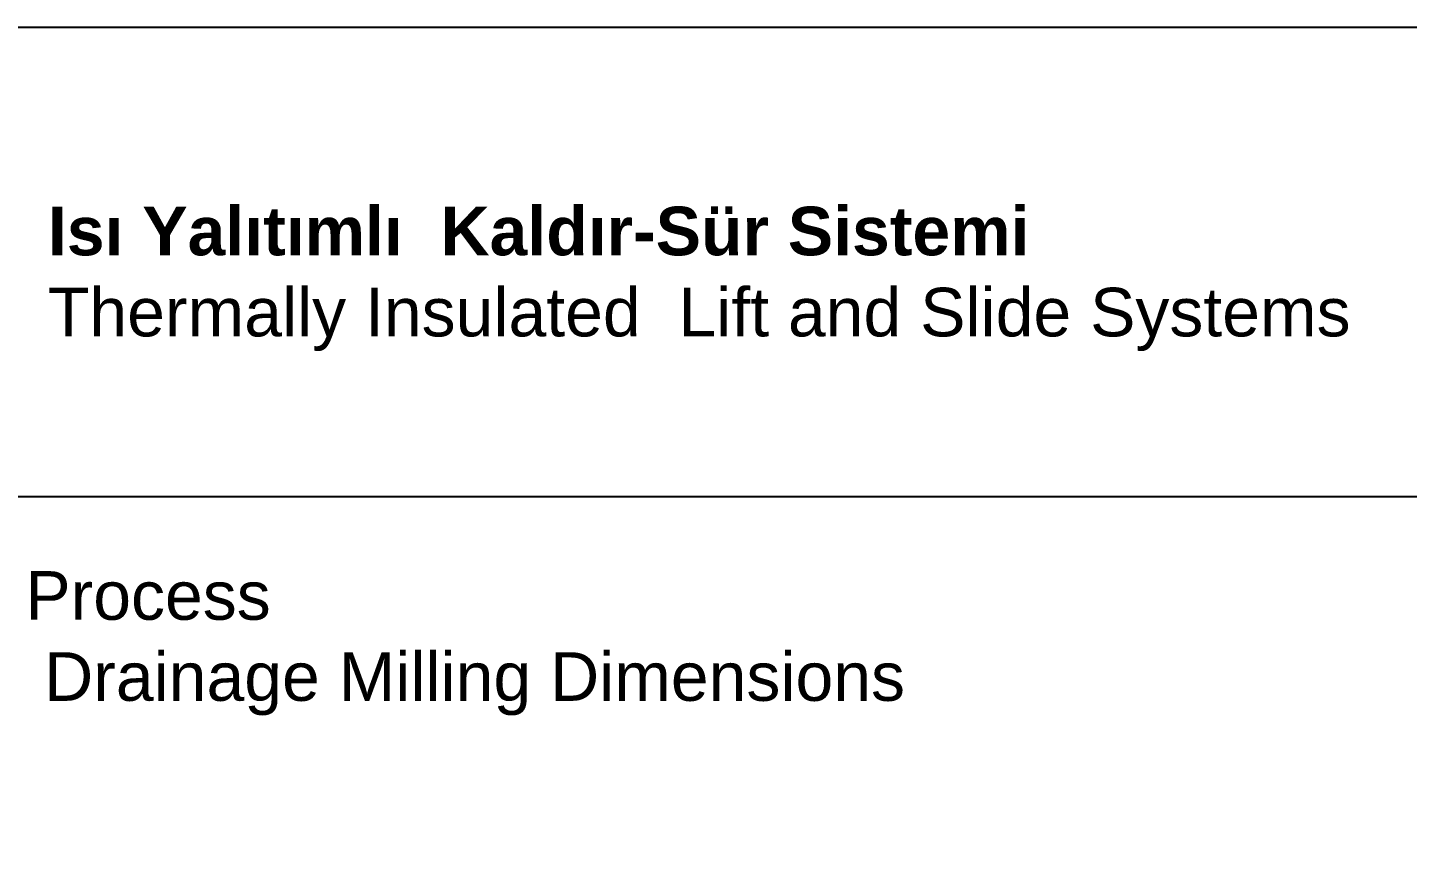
# Model space of a CAD drawing. Header units: millimetres. Extents: x 221 to 2771, y 196 to 840.
# Drawn here: x 1776.4 to 1847.4, y 796.9 to 839.6 of the extents above; entities that cross this region are included whole.
import ezdxf

# ---------------------------------------------------------------- set-up
doc = ezdxf.new("R2010")
doc.units = ezdxf.units.MM
doc.layers.add('antet_k', color=7, linetype='Continuous')
doc.layers.add('yazı_numara_k', color=21, linetype='Continuous')
doc.styles.get("Standard").update_dxf_attribs({"font": 'arial.ttf'})

# ---------------------------------------------------------------- blocks, each defined once
blk = doc.blocks.new('S1.A')
at = {"color": 252}
blk.add_lwpolyline([(2269.172, -494.126), (2269.172, -791.126), (2479.168, -791.126), (2479.168, -494.126)], close=True, dxfattribs=at)
blk = doc.blocks.new('S.1.B')
at = {"color": 7}
blk.add_line((1063.417, 1834.519), (883.417, 1834.519), dxfattribs=at)
at = {"insert": (916.148, 1849.441), "char_height": 2.5, "width": 80.56077, "attachment_point": 1}
blk.add_mtext('\\pi8.4591;{\\fArial Unicode MS|b1|i0|c162|p34;Isı Yalıtımlı  Kaldır-Sür Sistemi\\fArial Unicode MS|b0|i0|c162|p34;\\PThermally Insulated  Lift and Slide Systems}', dxfattribs=at)
blk = doc.blocks.new('S50_SYF1')
at = {"color": 0}
blk.add_blockref('S.1.B', (-100.171, 492.739), dxfattribs=at)
at = {"layer": 'antet_k', "color": 0}
blk.add_blockref('S1.A', (-1500.922, 2845.514), dxfattribs=at)

msp = doc.modelspace()

# ---------------------------------------------------------------- block references
msp.add_blockref('S50_SYF1', (953.046, -1511.773))

# ---------------------------------------------------------------- texts
at = {"layer": 'yazı_numara_k', "color": 7, "insert": (1736.34, 811.67), "char_height": 2.5, "attachment_point": 1}
msp.add_mtext('{\\fArial Unicode MS|b1|i0|c162|p34;Freze İşlemleri  \\fArial Unicode MS|b0|i0|c162|p34;/  Milling Process\\P\\fArial Unicode MS|b1|i0|c162|p34;Tahliye Freze Ölçüleri  \\fArial Unicode MS|b0|i0|c162|p34;/  Drainage Milling Dimensions}', dxfattribs=at)

doc.saveas('drawing.dxf')
